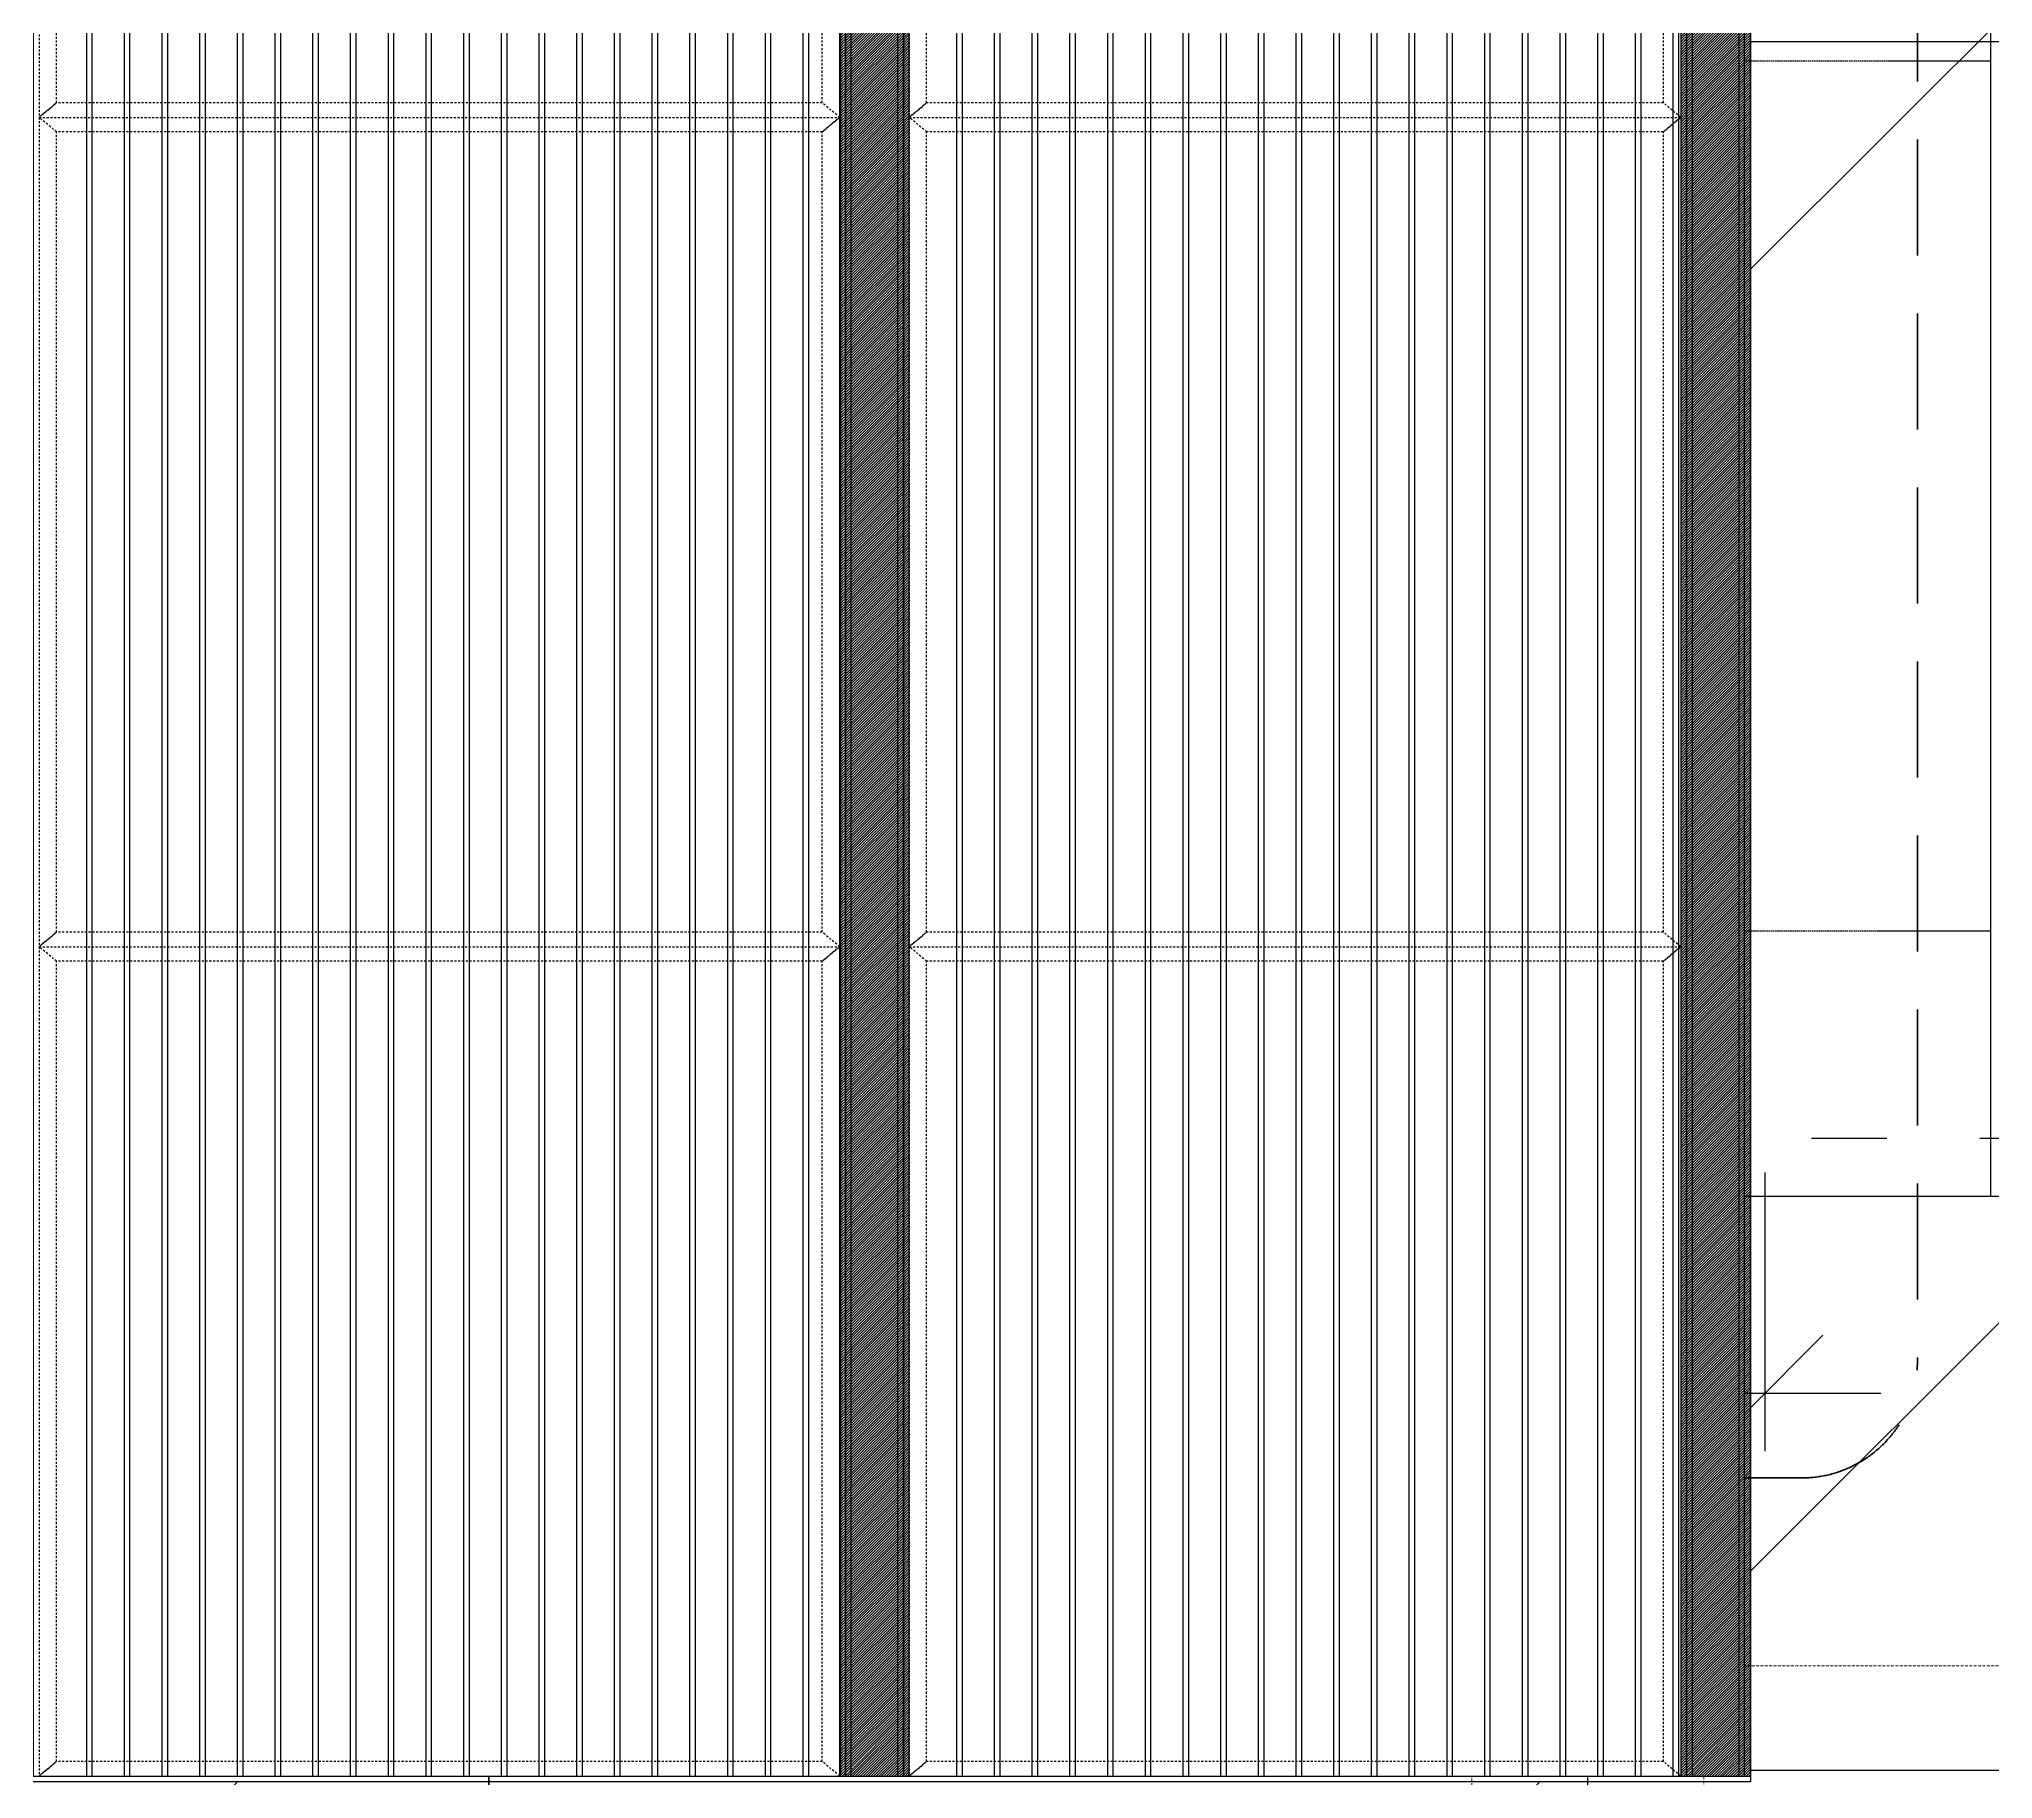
# Model space of a CAD drawing. Header units: millimetres. Extents: x 663313 to 1226001, y 1431724 to 1620898.
# Drawn here: x 960317 to 963686, y 1512950 to 1515950 of the extents above; entities that cross this region are included whole.
import ezdxf

# ---------------------------------------------------------------- set-up
doc = ezdxf.new("R2010")
doc.units = ezdxf.units.MM
doc.set_wipeout_variables(frame=1)
for name, pattern in [('CENTER', [50.8, 31.75, -6.35, 6.35, -6.35]), ('DPA_Grid _ Level 100', [1000, 550, -160, 130, -160]), ('DPA_Hidden 50', [300, 200, -100]), ('Grid Line', [22.225, 12.7, -3.175, 3.175, -3.175]), ('HIDDEN', [0.375, 0.25, -0.125]), ('TA_GL_000.70000', [1.925, 0.7, -0.175, 0.175, -0.175, 0.7]), ('TA_HL_001.00000', [6.5, 3.55, -2.95]), ('XKITLINE00', [0]), ('XKITLINE02', [4, 2, -2])]:
    doc.linetypes.add(name, pattern=pattern)
for name, color, linetype, plot in [('000 - 0_HIDE_OBJ_FRAMING_DEF_SUB', 7, 'Continuous', False), ('000_AREA_ASPG_AREA_HATCH_', 7, 'Continuous', False), ('000_AREA_ASPG_AREA_MAIN_COLOR_1', 7, 'Continuous', False)]:
    doc.layers.add(name, color=color, linetype=linetype, plot=plot)
for name, color, linetype in [('000 - 0_SYM_DWG_GRIDLINE_MAIN_COLOR_251', 7, 'Continuous'), ('000 - CONCRETE_COL_HATCH_', 7, 'Continuous'), ('000 - CONCRETE_PRECAST_MAIN_COLOR_1', 7, 'Continuous'), ('000 - CONCRETE_PRECAST_MAIN_COLOR_3', 7, 'Continuous'), ('000 - CONCRETE_PRECAST_WIPEOUT_', 7, 'Continuous'), ('000 - GRID', 7, 'CENTER'), ('010 - ASPG_EXTR_MAIN_COLOR_2', 7, 'Continuous'), ('010 - ASPG_EXTR_WIPEOUT_', 7, 'Continuous'), ('010 - ASPG_FRAMING_MAIN_COLOR_1', 7, 'Continuous'), ('010 - ASPG_FRAMING_SUB_COLOR_2', 7, 'Continuous')]:
    doc.layers.add(name, color=color, linetype=linetype)
for name, color, linetype, lineweight in [('A-FLOR-E', 7, 'Continuous', 9), ('Bolt', 7, 'Continuous', 0), ('Part', 7, 'Continuous', 0)]:
    doc.layers.add(name, color=color, linetype=linetype, lineweight=lineweight)
doc.styles.add('Arial', font='arial.ttf')
doc.styles.add('Arial_2', font='arial.ttf', dxfattribs={"height": 300})
doc.styles.add('TA', font='', dxfattribs={"height": 4.5})
doc.styles.get('TA').set_extended_font_data('Cordia New')
doc.dimstyles.new('Dim - 40 - End', dxfattribs={"dimscale": 0.04, "dimtxt": 3, "dimasz": 1, "dimexe": 0, "dimexo": 2.5, "dimgap": 1.5, "dimtad": 1, "dimdec": 0, "dimlfac": 1000, "dimzin": 1, "dimdsep": 46, "dimtxsty": 'Arial', "dimblk": 'END', "dimcen": 0.09, "dimclrd": 7, "dimclre": 7, "dimclrt": 7, "dimadec": 0, "dimazin": 0, "dimtfac": 1, "dimtdec": 0, "dimtix": 1, "dimtofl": 0, "dimtmove": 2, "dimatfit": 3, "dimfxl": 1, "dimtfill": 1, "dimtfillclr": 256, "dimtolj": 1, "dimtzin": 0, "dimarcsym": 0})
doc.dimstyles.new('DPA-DIM-3_0_T-T', dxfattribs={"dimscale": 304.8, "dimtxt": 1.004192, "dimasz": 0.656168, "dimexe": 0.328084, "dimexo": 0.0625, "dimgap": 0.164042, "dimtad": 1, "dimdec": 0, "dimlfac": 304.8, "dimzin": 0, "dimdsep": 46, "dimtxsty": 'Arial_2', "dimblk1": 'OBLIQUE', "dimblk2": 'OBLIQUE', "dimsah": 1, "dimcen": 0.09, "dimdle": 0.656168, "dimclrd": 7, "dimclre": 7, "dimclrt": 7, "dimadec": 8, "dimazin": 0, "dimtfac": 1, "dimtdec": 4, "dimtix": 1, "dimtmove": 0, "dimatfit": 3, "dimfxl": 0.004306, "dimfxlon": 1, "dimtvp": 1, "dimtolj": 1, "dimtzin": 0, "dimarcsym": 2})

# ---------------------------------------------------------------- blocks, each defined once
blk = doc.blocks.new('*U4825')
at = {"layer": '000 - 0_SYM_DWG_GRIDLINE_MAIN_COLOR_251', "color": 7, "linetype": 'ByBlock', "ltscale": 5}
blk.add_line((30, 0), (-326, 0), dxfattribs=at)
at = {"color": 7, "style": 'TA', "flags": 1}
blk.add_attdef('LOCATION', (6, -6), '', height=4.5, rotation=270, dxfattribs=at)
blk = doc.blocks.new('W-1-PP18-ST_ENT4_REV00_20260602-145720_ELEVATION_3_DIMS')
at = {"layer": '000 - GRID', "color": 7, "linetype": 'TA_GL_000.70000', "xscale": 50, "yscale": 50, "zscale": 50, "rotation": 180}
blk.add_blockref('*U4825', (-14800, 106350), dxfattribs=at)
blk = doc.blocks.new('DPA_AN_Callout - DPA_AN_Callout-24593721-ENT 4 ELE-3 sheet')
at = {"layer": '000 - 0_HIDE_OBJ_FRAMING_DEF_SUB', "color": 7, "linetype": 'DPA_Hidden 50', "lineweight": 50}
for p, q in [((-1801315.9, 115371.7), (-1801315.9, 106063.9)), ((-1801515.9, 105863.9), (-1810966.6, 105863.9))]:
    blk.add_line(p, q, dxfattribs=at)
at = {"layer": '000 - 0_HIDE_OBJ_FRAMING_DEF_SUB', "color": 7, "lineweight": 50}
blk.add_line((-1803778.5, 105863.9), (-1803778.5, 104770.3), dxfattribs=at)
at = {"layer": '000 - 0_HIDE_OBJ_FRAMING_DEF_SUB', "color": 7, "linetype": 'DPA_Hidden 50', "lineweight": 50}
blk.add_arc((-1801515.9, 106063.9), 200, 270, 0, dxfattribs=at)
blk = doc.blocks.new('_Oblique')
at = {"color": 7, "linetype": 'ByBlock', "lineweight": -2}
blk.add_line((-0.5, -0.5), (0.5, 0.5), dxfattribs=at)
blk = doc.blocks.new('*D4511')
at = {"layer": '000 - 0_HIDE_OBJ_FRAMING_DEF_SUB', "color": 7, "lineweight": -2, "transparency": 16777216}
for p, q in [((-13350.3, 106390.8), (-13350.3, 105909.9)), ((-4400, 106390.8), (-4400, 105909.9)), ((-13550.3, 106009.9), (-4200, 106009.9))]:
    blk.add_line(p, q, dxfattribs=at)
at = {"layer": 'Defpoints', "color": 7, "transparency": 16777216}
for p in [(-13350.3, 106409.9), (-4400, 106409.9), (-4400, 106009.9)]:
    blk.add_point(p, dxfattribs=at)
at = {"layer": '000 - 0_HIDE_OBJ_FRAMING_DEF_SUB', "color": 7, "lineweight": -2, "transparency": 16777216, "xscale": 200, "yscale": 200, "zscale": 200, "rotation": 180}
blk.add_blockref('_Oblique', (-13350.3, 106009.9), dxfattribs=at)
at = {"layer": '000 - 0_HIDE_OBJ_FRAMING_DEF_SUB', "color": 7, "lineweight": -2, "transparency": 16777216, "xscale": 200, "yscale": 200, "zscale": 200}
blk.add_blockref('_Oblique', (-4400, 106009.9), dxfattribs=at)
at = {"layer": '000 - 0_HIDE_OBJ_FRAMING_DEF_SUB', "color": 7, "transparency": 16777216, "insert": (-8875.2, 106213.2), "char_height": 300, "width": 1107.531, "attachment_point": 5, "style": 'Arial_2'}
blk.add_mtext('\\A1;2728043', dxfattribs=at)
blk = doc.blocks.new('GM_Louver Grill Vertical Z1 - Z Profile-23736417-ENT 4 ELE-3 sheet')
at = {"layer": '000 - 0_HIDE_OBJ_FRAMING_DEF_SUB', "color": 7}
blk.add_line((-1809423.6, 105340), (-1809423.6, 115350), dxfattribs=at)
blk = doc.blocks.new('8')
at = {"layer": '000 - 0_HIDE_OBJ_FRAMING_DEF_SUB', "color": 7}
for p, q in [((187024.8, 105340), (187024.8, 115350)), ((187124.8, 105340), (187124.8, 115350)), ((188524.8, 115350), (188524.8, 105340)), ((185624.8, 105390), (187024.8, 105390)), ((188524.8, 105390), (187124.8, 105390))]:
    blk.add_line(p, q, dxfattribs=at)
for points in [[(187074.8, 115350), (185574.8, 115350), (185574.8, 105340), (187074.8, 105340)], [(187074.8, 115350), (188574.8, 115350), (188574.8, 105340), (187074.8, 105340)]]:
    blk.add_lwpolyline(points, close=True, dxfattribs=at)
for p in [(1995098.5, 0), (1995173.5, 0), (1995248.5, 0), (1995323.5, 0), (1995398.5, 0), (1995473.5, 0), (1995548.5, 0), (1995623.5, 0), (1995698.5, 0), (1995773.5, 0), (1995848.5, 0), (1995923.5, 0), (1995998.5, 0), (1996073.5, 0), (1996148.5, 0), (1996223.5, 0), (1996298.5, 0), (1996373.5, 0), (1996598.5, 0), (1996673.5, 0), (1996748.5, 0), (1996823.5, 0), (1996898.5, 0), (1996973.5, 0), (1997048.5, 0), (1997123.5, 0), (1997198.5, 0), (1997273.5, 0), (1997348.5, 0), (1997423.5, 0), (1997498.5, 0), (1997573.5, 0), (1997648.5, 0), (1997723.5, 0), (1997798.5, 0), (1997873.5, 0)]:
    blk.add_blockref('GM_Louver Grill Vertical Z1 - Z Profile-23736417-ENT 4 ELE-3 sheet', p, dxfattribs=at)
blk = doc.blocks.new('*A3565474')
at = {"layer": 'Part', "color": 7, "linetype": 'XKITLINE00', "lineweight": 0}
for p, q in [((691.98721, 131.130227), (691.98721, 118.530227)), ((692.98721, 131.130227), (691.98721, 131.130227)), ((692.98721, 131.130227), (692.98721, 118.530227)), ((691.98721, 117.820227), (691.98721, 103.530227)), ((692.98721, 117.820227), (692.98721, 111.630227)), ((692.98721, 107.630227), (692.98721, 103.530227)), ((691.98721, 102.820227), (691.98721, 88.530227)), ((692.98721, 102.820227), (692.98721, 88.530227)), ((691.98721, 87.820227), (691.98721, 84.030227)), ((692.98721, 84.030227), (692.98721, 87.820227)), ((691.98721, 84.030227), (692.98721, 84.030227))]:
    blk.add_line(p, q, dxfattribs=at)
at = {"layer": 'Part', "color": 7, "linetype": 'XKITLINE02', "lineweight": 0}
for p, q in [((691.987211, 131.130227), (691.987211, 84.030227)), ((692.45721, 131.130227), (692.45721, 84.030227)), ((692.457211, 131.130227), (692.457211, 84.030227)), ((692.51721, 131.130227), (692.51721, 84.030227)), ((692.517211, 131.130227), (692.517211, 84.030227)), ((692.987211, 131.130227), (692.98721, 131.130227)), ((692.987211, 131.130227), (692.98721, 131.130227)), ((692.987211, 84.030227), (692.987211, 131.130227)), ((691.98721, 118.530227), (691.98721, 117.820227)), ((692.98721, 118.530227), (692.98721, 117.820227)), ((692.98721, 111.630227), (692.98721, 107.630227)), ((691.98721, 103.530227), (691.98721, 102.820227)), ((692.98721, 103.530227), (692.98721, 102.820227)), ((691.98721, 88.530227), (691.98721, 87.820227)), ((692.98721, 88.530227), (692.98721, 87.820227)), ((692.987211, 84.030227), (692.98721, 84.030227)), ((692.987211, 84.030227), (692.98721, 84.030227))]:
    blk.add_line(p, q, dxfattribs=at)
blk = doc.blocks.new('*A3616483')
at = {"layer": 'Part', "color": 7, "linetype": 'XKITLINE00', "lineweight": 0}
for p, q in [((691.387211, 83.930227), (691.38721, 83.930227)), ((691.38721, 83.930227), (693.58721, 83.930227)), ((691.38721, 83.930227), (691.38721, 83.830227)), ((693.58721, 83.930227), (693.587211, 83.930227)), ((693.58721, 83.930227), (693.58721, 83.830227)), ((691.38721, 83.830227), (691.387211, 83.830227)), ((693.58721, 83.830227), (691.38721, 83.830227)), ((693.587211, 83.830227), (693.58721, 83.830227))]:
    blk.add_line(p, q, dxfattribs=at)
at = {"layer": 'Part', "color": 7, "linetype": 'XKITLINE02', "lineweight": 0}
for p, q in [((691.387211, 83.830227), (691.387211, 83.930227)), ((693.587211, 83.930227), (693.58721, 83.930227)), ((693.587211, 83.930227), (693.587211, 83.830227)), ((693.587211, 83.830227), (693.58721, 83.830227))]:
    blk.add_line(p, q, dxfattribs=at)
blk = doc.blocks.new('*A3617484')
at = {"layer": 'Part', "color": 7, "linetype": 'XKITLINE02', "lineweight": 0}
for p, q in [((692.567211, 84.530227), (692.51721, 84.530227)), ((692.517211, 84.530227), (692.51721, 84.030227)), ((692.567211, 84.530227), (692.56721, 84.030227)), ((692.51721, 83.930227), (693.117211, 83.930227)), ((693.117211, 83.930227), (693.117211, 83.980227))]:
    blk.add_line(p, q, dxfattribs=at)
at = {"layer": 'Part', "color": 7, "linetype": 'XKITLINE00', "lineweight": 0}
for p, q in [((692.51721, 84.030227), (692.51721, 83.930227)), ((692.56721, 84.030227), (692.56721, 83.980227)), ((693.11721, 83.980227), (692.56721, 83.980227)), ((693.11721, 83.930227), (693.11721, 83.980227))]:
    blk.add_line(p, q, dxfattribs=at)
blk = doc.blocks.new('*A3618485')
at = {"layer": 'Part', "color": 7, "linetype": 'XKITLINE00', "lineweight": 0}
for p, q in [((691.187209, 83.630227), (691.38721, 83.830227)), ((691.387211, 83.830227), (691.38721, 83.830227)), ((691.38721, 83.830227), (693.617211, 83.830227)), ((693.787209, 83.630227), (693.61721, 83.830227))]:
    blk.add_line(p, q, dxfattribs=at)
at = {"layer": 'Part', "color": 7, "linetype": 'XKITLINE02', "lineweight": 0}
for p, q in [((693.787212, 83.630227), (691.187209, 83.630227)), ((691.187212, 83.630227), (691.387211, 83.830227)), ((693.61721, 83.830227), (693.617211, 83.830227)), ((693.617211, 83.830227), (693.787212, 83.630227))]:
    blk.add_line(p, q, dxfattribs=at)
blk = doc.blocks.new('*A3619486')
at = {"layer": 'Bolt', "color": 7, "linetype": 'XKITLINE02', "lineweight": 0}
for p, q in [((692.646411, 84.230227), (692.217211, 84.230227)), ((692.517211, 84.300227), (692.457211, 84.300227)), ((692.567211, 84.400227), (692.517211, 84.400227)), ((692.517211, 84.160227), (692.457211, 84.160227)), ((692.567211, 84.060227), (692.517211, 84.060227))]:
    blk.add_line(p, q, dxfattribs=at)
blk = doc.blocks.new('*A3620487')
at = {"layer": 'Bolt'}
for points in [[(691.657, 83.93), (691.657, 83.83), (691.517, 83.83), (691.517, 83.93)], [(693.457, 83.93), (693.457, 83.83), (693.317, 83.83), (693.317, 83.93)]]:
    blk.add_hatch(color=7, dxfattribs=at).paths.add_polyline_path(points, flags=17)
at = {"layer": 'Bolt', "color": 7, "linetype": 'XKITLINE00', "lineweight": 0}
for p, q in [((691.517, 83.93), (691.517, 83.83)), ((691.587, 83.93), (691.587, 83.83)), ((691.657, 83.93), (691.657, 83.83)), ((693.317, 83.93), (693.317, 83.83)), ((693.387, 83.93), (693.387, 83.83)), ((693.457, 83.93), (693.457, 83.83))]:
    blk.add_line(p, q, dxfattribs=at)
blk = doc.blocks.new('*A3621488')
at = {"layer": 'Part', "color": 7, "linetype": 'XKITLINE00', "lineweight": 0}
for p, q in [((692.517208, 87.820227), (692.457208, 87.820227)), ((692.457208, 87.520227), (692.457208, 87.820227)), ((692.51721, 87.820227), (692.517208, 87.820227)), ((692.517208, 87.820227), (692.517208, 87.520227)), ((692.517208, 87.520227), (692.457208, 87.520227)), ((692.45721, 86.820227), (692.457208, 87.520227)), ((692.517208, 87.520227), (692.51721, 86.820227)), ((692.51721, 86.820227), (692.45721, 86.820227))]:
    blk.add_line(p, q, dxfattribs=at)
at = {"layer": 'Part', "color": 7, "linetype": 'XKITLINE02', "lineweight": 0}
for p, q in [((692.45721, 86.820227), (692.45721, 87.820227)), ((692.51721, 87.820227), (692.517208, 87.820227)), ((692.51721, 86.820227), (692.51721, 87.820227))]:
    blk.add_line(p, q, dxfattribs=at)
blk = doc.blocks.new('*A3622489')
at = {"layer": 'Part', "color": 7, "linetype": 'XKITLINE00', "lineweight": 0}
for p, q in [((691.987208, 87.820227), (691.987208, 87.880227)), ((692.987208, 87.820227), (691.987208, 87.820227)), ((692.987208, 87.820227), (692.987208, 87.880227)), ((692.98721, 87.820227), (692.987208, 87.820227))]:
    blk.add_line(p, q, dxfattribs=at)
at = {"layer": 'Part', "color": 7, "linetype": 'XKITLINE02', "lineweight": 0}
for p, q in [((691.987208, 87.880227), (691.98721, 87.880227)), ((691.987208, 87.880227), (692.98721, 87.880227)), ((691.98721, 87.880227), (691.98721, 87.820227)), ((692.987208, 87.820227), (692.98721, 87.820227)), ((692.98721, 87.880227), (692.98721, 87.820227))]:
    blk.add_line(p, q, dxfattribs=at)
blk = doc.blocks.new('*A3623490')
at = {"layer": 'Bolt'}
for points in [[(692.257, 87.94), (692.257, 87.88), (692.117, 87.88), (692.117, 87.94)], [(692.857, 87.94), (692.857, 87.88), (692.717, 87.88), (692.717, 87.94)], [(692.257, 87.88), (692.257, 87.82), (692.117, 87.82), (692.117, 87.88)], [(692.857, 87.88), (692.857, 87.82), (692.717, 87.82), (692.717, 87.88)]]:
    blk.add_hatch(color=7, dxfattribs=at).paths.add_polyline_path(points, flags=17)
at = {"layer": 'Bolt', "color": 7, "linetype": 'XKITLINE00', "lineweight": 0}
for p, q in [((692.117, 87.88), (692.117, 87.94)), ((692.187, 87.741), (692.187, 88.17)), ((692.257, 87.88), (692.257, 87.94)), ((692.717, 87.88), (692.717, 87.94)), ((692.787, 87.741), (692.787, 88.17)), ((692.857, 87.88), (692.857, 87.94)), ((692.117, 87.82), (692.117, 87.88)), ((692.257, 87.82), (692.257, 87.88)), ((692.717, 87.82), (692.717, 87.88)), ((692.857, 87.82), (692.857, 87.88))]:
    blk.add_line(p, q, dxfattribs=at)
blk = doc.blocks.new('*A3652494')
at = {"layer": 'Part', "color": 7, "linetype": 'XKITLINE00', "lineweight": 0}
for p, q in [((692.517208, 102.820227), (692.457208, 102.820227)), ((692.457208, 102.520227), (692.457208, 102.820227)), ((692.51721, 102.820227), (692.517208, 102.820227)), ((692.517208, 102.820227), (692.517208, 102.520227)), ((692.517208, 102.520227), (692.457208, 102.520227)), ((692.45721, 101.820227), (692.457208, 102.520227)), ((692.517208, 102.520227), (692.51721, 101.820227)), ((692.51721, 101.820227), (692.45721, 101.820227))]:
    blk.add_line(p, q, dxfattribs=at)
at = {"layer": 'Part', "color": 7, "linetype": 'XKITLINE02', "lineweight": 0}
for p, q in [((692.45721, 101.820227), (692.45721, 102.820227)), ((692.51721, 102.820227), (692.517208, 102.820227)), ((692.51721, 101.820227), (692.51721, 102.820227))]:
    blk.add_line(p, q, dxfattribs=at)
blk = doc.blocks.new('*A3653495')
at = {"layer": 'Part', "color": 7, "linetype": 'XKITLINE00', "lineweight": 0}
for p, q in [((691.987208, 102.820227), (691.987208, 102.880227)), ((692.987208, 102.820227), (691.987208, 102.820227)), ((692.987208, 102.820227), (692.987208, 102.880227)), ((692.98721, 102.820227), (692.987208, 102.820227))]:
    blk.add_line(p, q, dxfattribs=at)
at = {"layer": 'Part', "color": 7, "linetype": 'XKITLINE02', "lineweight": 0}
for p, q in [((691.987208, 102.880227), (691.98721, 102.880227)), ((691.987208, 102.880227), (692.98721, 102.880227)), ((691.98721, 102.880227), (691.98721, 102.820227)), ((692.987208, 102.820227), (692.98721, 102.820227)), ((692.98721, 102.880227), (692.98721, 102.820227))]:
    blk.add_line(p, q, dxfattribs=at)
blk = doc.blocks.new('*A3654496')
at = {"layer": 'Bolt'}
for points in [[(692.257, 102.94), (692.257, 102.88), (692.117, 102.88), (692.117, 102.94)], [(692.257, 102.88), (692.257, 102.82), (692.117, 102.82), (692.117, 102.88)], [(692.857, 102.94), (692.857, 102.88), (692.717, 102.88), (692.717, 102.94)], [(692.857, 102.88), (692.857, 102.82), (692.717, 102.82), (692.717, 102.88)]]:
    blk.add_hatch(color=7, dxfattribs=at).paths.add_polyline_path(points, flags=17)
at = {"layer": 'Bolt', "color": 7, "linetype": 'XKITLINE00', "lineweight": 0}
for p, q in [((692.187, 102.741), (692.187, 103.17)), ((692.787, 102.741), (692.787, 103.17)), ((692.117, 102.88), (692.117, 102.94)), ((692.117, 102.82), (692.117, 102.88)), ((692.257, 102.88), (692.257, 102.94)), ((692.257, 102.82), (692.257, 102.88)), ((692.717, 102.88), (692.717, 102.94)), ((692.717, 102.82), (692.717, 102.88)), ((692.857, 102.88), (692.857, 102.94)), ((692.857, 102.82), (692.857, 102.88))]:
    blk.add_line(p, q, dxfattribs=at)
blk = doc.blocks.new('END')
at = {"color": 7}
for p, q in [((2, 0), (-2, 0)), ((-1, -1), (1, 1)), ((0, 2), (0, -2))]:
    blk.add_line(p, q, dxfattribs=at)
blk = doc.blocks.new('*D5014')
at = {"layer": '000 - 0_HIDE_OBJ_FRAMING_DEF_SUB', "color": 7, "lineweight": -2, "transparency": 16777216}
for p, q in [((-4206.6, 106807.5), (-4010.3, 106807.5)), ((-4010.3, 106350), (-4010.3, 106807.5)), ((-4725.8, 106350), (-4010.3, 106350))]:
    blk.add_line(p, q, dxfattribs=at)
at = {"layer": 'Defpoints', "color": 7, "transparency": 16777216}
for p in [(-4206.7, 106807.5), (-4010.3, 106807.5), (-4725.9, 106350)]:
    blk.add_point(p, dxfattribs=at)
at = {"layer": '000 - 0_HIDE_OBJ_FRAMING_DEF_SUB', "color": 7, "lineweight": -2, "transparency": 16777216, "xscale": 0.04, "yscale": 0.04, "zscale": 0.04}
for p, rotation in [((-4010.3, 106807.5), 90), ((-4010.3, 106350), 270)]:
    blk.add_blockref('END', p, dxfattribs=dict(at, rotation=rotation))
at = {"layer": '000 - 0_HIDE_OBJ_FRAMING_DEF_SUB', "color": 7, "transparency": 16777216, "insert": (-4010.4, 106578.7), "char_height": 0.12, "attachment_point": 5, "rotation": 90, "style": 'Arial', "bg_fill": 3, "box_fill_scale": 1.1, "bg_fill_color": 256, "bg_fill_true_color": 13158600, "bg_fill_transparency": 0}
blk.add_mtext('\\A1;457500', dxfattribs=at)
blk = doc.blocks.new('*D5015')
at = {"layer": '000 - 0_HIDE_OBJ_FRAMING_DEF_SUB', "color": 7, "lineweight": -2, "transparency": 16777216}
for p, q in [((-4186.6, 108307.5), (-4010.3, 108307.5)), ((-4010.3, 106807.5), (-4010.3, 108307.5)), ((-4206.6, 106807.5), (-4010.3, 106807.5))]:
    blk.add_line(p, q, dxfattribs=at)
at = {"layer": 'Defpoints', "color": 7, "transparency": 16777216}
for p in [(-4186.7, 108307.5), (-4010.3, 108307.5), (-4206.7, 106807.5)]:
    blk.add_point(p, dxfattribs=at)
at = {"layer": '000 - 0_HIDE_OBJ_FRAMING_DEF_SUB', "color": 7, "lineweight": -2, "transparency": 16777216, "xscale": 0.04, "yscale": 0.04, "zscale": 0.04}
for p, rotation in [((-4010.3, 108307.5), 90), ((-4010.3, 106807.5), 270)]:
    blk.add_blockref('END', p, dxfattribs=dict(at, rotation=rotation))
at = {"layer": '000 - 0_HIDE_OBJ_FRAMING_DEF_SUB', "color": 7, "transparency": 16777216, "insert": (-4010.4, 107557.5), "char_height": 0.12, "attachment_point": 5, "rotation": 90, "style": 'Arial', "bg_fill": 3, "box_fill_scale": 1.1, "bg_fill_color": 256, "bg_fill_true_color": 13158600, "bg_fill_transparency": 0}
blk.add_mtext('\\A1;1500000', dxfattribs=at)
blk = doc.blocks.new('*D5016')
at = {"layer": '000 - 0_HIDE_OBJ_FRAMING_DEF_SUB', "color": 7, "lineweight": -2, "transparency": 16777216}
for p, q in [((-4143.7, 109807.5), (-4010.3, 109807.5)), ((-4010.3, 108307.5), (-4010.3, 109807.5)), ((-4186.6, 108307.5), (-4010.3, 108307.5))]:
    blk.add_line(p, q, dxfattribs=at)
at = {"layer": 'Defpoints', "color": 7, "transparency": 16777216}
for p in [(-4143.8, 109807.5), (-4010.3, 109807.5), (-4186.7, 108307.5)]:
    blk.add_point(p, dxfattribs=at)
at = {"layer": '000 - 0_HIDE_OBJ_FRAMING_DEF_SUB', "color": 7, "lineweight": -2, "transparency": 16777216, "xscale": 0.04, "yscale": 0.04, "zscale": 0.04}
for p, rotation in [((-4010.3, 109807.5), 90), ((-4010.3, 108307.5), 270)]:
    blk.add_blockref('END', p, dxfattribs=dict(at, rotation=rotation))
at = {"layer": '000 - 0_HIDE_OBJ_FRAMING_DEF_SUB', "color": 7, "transparency": 16777216, "insert": (-4010.4, 109057.5), "char_height": 0.12, "attachment_point": 5, "rotation": 90, "style": 'Arial', "bg_fill": 3, "box_fill_scale": 1.1, "bg_fill_color": 256, "bg_fill_true_color": 13158600, "bg_fill_transparency": 0}
blk.add_mtext('\\A1;1500000', dxfattribs=at)
blk = doc.blocks.new('*D5043')
at = {"layer": '000 - 0_HIDE_OBJ_FRAMING_DEF_SUB', "color": 7, "lineweight": -2, "transparency": 16777216}
for p, q in [((-7550.5, 106369.9), (-7550.5, 105745.6)), ((-5205.5, 106369.9), (-5205.5, 105745.6)), ((-7550.5, 105745.6), (-5205.5, 105745.6))]:
    blk.add_line(p, q, dxfattribs=at)
at = {"layer": 'Defpoints', "color": 7, "transparency": 16777216}
for p in [(-7550.5, 106370), (-5205.5, 106370), (-5205.5, 105745.6)]:
    blk.add_point(p, dxfattribs=at)
at = {"layer": '000 - 0_HIDE_OBJ_FRAMING_DEF_SUB', "color": 7, "lineweight": -2, "transparency": 16777216, "xscale": 0.04, "yscale": 0.04, "zscale": 0.04, "rotation": 180}
blk.add_blockref('END', (-7550.5, 105745.6), dxfattribs=at)
at = {"layer": '000 - 0_HIDE_OBJ_FRAMING_DEF_SUB', "color": 7, "lineweight": -2, "transparency": 16777216, "xscale": 0.04, "yscale": 0.04, "zscale": 0.04}
blk.add_blockref('END', (-5205.5, 105745.6), dxfattribs=at)
at = {"layer": '000 - 0_HIDE_OBJ_FRAMING_DEF_SUB', "color": 7, "transparency": 16777216, "insert": (-6378, 105745.7), "char_height": 0.12, "attachment_point": 5, "style": 'Arial', "bg_fill": 3, "box_fill_scale": 1.1, "bg_fill_color": 256, "bg_fill_true_color": 13158600, "bg_fill_transparency": 0}
blk.add_mtext('\\A1;2344997', dxfattribs=at)
blk = doc.blocks.new('*D5044')
at = {"layer": '000 - 0_HIDE_OBJ_FRAMING_DEF_SUB', "color": 7, "lineweight": -2, "transparency": 16777216}
for p, q in [((-5205.5, 106369.9), (-5205.5, 105745.6)), ((-4905, 105920.8), (-4905, 105745.6)), ((-5205.5, 105745.6), (-4905, 105745.6))]:
    blk.add_line(p, q, dxfattribs=at)
at = {"layer": 'Defpoints', "color": 7, "transparency": 16777216}
for p in [(-5205.5, 106370), (-4905, 105920.9), (-4905, 105745.6)]:
    blk.add_point(p, dxfattribs=at)
at = {"layer": '000 - 0_HIDE_OBJ_FRAMING_DEF_SUB', "color": 7, "lineweight": -2, "transparency": 16777216, "xscale": 0.04, "yscale": 0.04, "zscale": 0.04, "rotation": 180}
blk.add_blockref('END', (-5205.5, 105745.6), dxfattribs=at)
at = {"layer": '000 - 0_HIDE_OBJ_FRAMING_DEF_SUB', "color": 7, "lineweight": -2, "transparency": 16777216, "xscale": 0.04, "yscale": 0.04, "zscale": 0.04}
blk.add_blockref('END', (-4905, 105745.6), dxfattribs=at)
at = {"layer": '000 - 0_HIDE_OBJ_FRAMING_DEF_SUB', "color": 7, "transparency": 16777216, "insert": (-5055.2, 105745.7), "char_height": 0.12, "attachment_point": 5, "style": 'Arial', "bg_fill": 3, "box_fill_scale": 1.1, "bg_fill_color": 256, "bg_fill_true_color": 13158600, "bg_fill_transparency": 0}
blk.add_mtext('\\A1;300497', dxfattribs=at)
blk = doc.blocks.new('W-1-PP18-ST_ENT4_REV00_20260602-155515_ELEVATION_3_PRECAST')
at = {"color": 7}
blk.add_wipeout([(-4425, 105360), (-1445, 105360), (-1445, 115360), (-4425, 115360)], dxfattribs=at).dxf.layer = '000 - CONCRETE_PRECAST_WIPEOUT_'
at = {"layer": '000 - CONCRETE_COL_HATCH_'}
h = blk.add_hatch(dxfattribs=at)
h.set_pattern_fill('ANSI31')
h.set_pattern_definition([(45, (0, 0), (-1122.532, 1122.532), [])])
edge = h.paths.add_edge_path()
edge.add_line((-1445, 105360), (-1445, 115360))
edge.add_line((-1445, 115360), (-4425, 115360))
edge.add_line((-4425, 115360), (-4425, 105340))
edge.add_line((-4425, 105340), (-13505, 105340))
edge.add_line((-13505, 105340), (-13505, 102340))
edge.add_line((-13505, 102340), (-1445, 102340))
edge.add_line((-1445, 102340), (-1445, 105340))
h = blk.add_hatch(dxfattribs=at)
h.set_pattern_fill('AR-CONC', scale=0.05)
h.set_pattern_definition([(50, (0, 0), (4554.62, -398.48), [476.25, -5238.75]), (355, (0, 0), (-881.09, 4776.42), [381, -4191.01]), (100.4514, (379.6, -33), (3673.53, 4377.94), [404.75, -4452.26]), (46.184, (5e-14, 1270), (6776.98, -1051.06), [714.38, -7858.13]), (96.6356, (565, 1182.4), (5935.1, 6185.65), [607.13, -6678.4]), (351.184, (5e-14, 1270), (5935.1, 6185.65), [571.5, -6286.5]), (21, (635, 952.5), (3790.36, -2556.63), [476.25, -5238.75]), (326, (635, 952.5), (1545.05, 4604.7), [381, -4191]), (71.4514, (951, 739.4), (5335.41, 2048.07), [404.75, -4452.25]), (37.5, (0, 0), (77.215, 2113.876), [0, -4140.2, 0, -4254.5, 0, -4206.875]), (7.5, (0, 0), (1670.49, 2504.514), [0, -2425.7, 0, -4044.95, 0, -1603.375]), (327.5, (-1416, 5e-14), (3389.765, -143.219), [0, -1587.5, 0, -4953, 0, -6572.25]), (317.5, (-2051, 8e-14), (3703.23, 635.66), [0, -2063.75, 0, -3289.3, 0, -4667.25])])
edge = h.paths.add_edge_path()
edge.add_line((-1445, 105360), (-1445, 115360))
edge.add_line((-1445, 115360), (-4425, 115360))
edge.add_line((-4425, 115360), (-4425, 105340))
edge.add_line((-4425, 105340), (-13505, 105340))
edge.add_line((-13505, 105340), (-13505, 102340))
edge.add_line((-13505, 102340), (-1445, 102340))
edge.add_line((-1445, 102340), (-1445, 105340))
at = {"layer": '000 - CONCRETE_PRECAST_MAIN_COLOR_1', "color": 7}
blk.add_lwpolyline([(-4425, 108340), (-4425, 105360), (-2945, 105360), (-2945, 108340)], close=True, dxfattribs=at)
at = {"layer": '000 - CONCRETE_PRECAST_MAIN_COLOR_3', "color": 7}
blk.add_lwpolyline([(-1445, 105360), (-1445, 115360), (-4425, 115360), (-4425, 105340), (-13505, 105340), (-13505, 102340), (-1445, 102340), (-1445, 105340)], dxfattribs=at)
blk = doc.blocks.new('*U4743')
at = {"color": 7}
blk.add_wipeout([(50, 0), (1450, 0), (1450, 10010), (50, 10010)], dxfattribs=at).dxf.layer = '010 - ASPG_EXTR_WIPEOUT_'
at = {"layer": '010 - ASPG_EXTR_MAIN_COLOR_2', "color": 7}
for points in [[(141.5, 0), (151.7, 0), (151.7, 10010), (141.5, 10010)], [(206.5, 0), (216.7, 0), (216.7, 10010), (206.5, 10010)], [(271.5, 0), (281.7, 0), (281.7, 10010), (271.5, 10010)], [(336.5, 0), (346.7, 0), (346.7, 10010), (336.5, 10010)], [(401.5, 0), (411.7, 0), (411.7, 10010), (401.5, 10010)], [(466.5, 0), (476.7, 0), (476.7, 10010), (466.5, 10010)], [(531.5, 0), (541.7, 0), (541.7, 10010), (531.5, 10010)], [(596.5, 0), (606.7, 0), (606.7, 10010), (596.5, 10010)], [(661.5, 0), (671.7, 0), (671.7, 10010), (661.5, 10010)], [(726.5, 0), (736.7, 0), (736.7, 10010), (726.5, 10010)], [(791.5, 0), (801.7, 0), (801.7, 10010), (791.5, 10010)], [(856.5, 0), (866.7, 0), (866.7, 10010), (856.5, 10010)], [(921.5, 0), (931.7, 0), (931.7, 10010), (921.5, 10010)], [(986.5, 0), (996.7, 0), (996.7, 10010), (986.5, 10010)], [(1051.5, 0), (1061.7, 0), (1061.7, 10010), (1051.5, 10010)], [(1116.5, 0), (1126.7, 0), (1126.7, 10010), (1116.5, 10010)], [(1181.5, 0), (1191.7, 0), (1191.7, 10010), (1181.5, 10010)], [(1246.5, 0), (1256.7, 0), (1256.7, 10010), (1246.5, 10010)], [(1311.5, 0), (1321.7, 0), (1321.7, 10010), (1311.5, 10010)], [(1376.5, 0), (1386.7, 0), (1386.7, 10010), (1376.5, 10010)]]:
    blk.add_lwpolyline(points, close=True, dxfattribs=at)
at = {"layer": '010 - ASPG_FRAMING_SUB_COLOR_2', "color": 7}
blk.add_lwpolyline([(50, 0), (1450, 0), (1450, 10010), (50, 10010)], close=True, dxfattribs=at)
at = {"color": 7}
blk.add_wipeout([(1450, 0), (1550, 0), (1550, 10010), (1450, 10010)], dxfattribs=at).dxf.layer = '010 - ASPG_EXTR_WIPEOUT_'
at = {"layer": '010 - ASPG_EXTR_MAIN_COLOR_2', "color": 7}
blk.add_lwpolyline([(1441.5, 0), (1451.7, 0), (1451.7, 10010), (1441.5, 10010)], close=True, dxfattribs=at)
at = {"layer": '010 - ASPG_FRAMING_MAIN_COLOR_1', "color": 7}
for points in [[(1450, 0), (1460, 0), (1460, 10010), (1450, 10010)], [(1540, 0), (1550, 0), (1550, 10010), (1540, 10010)]]:
    blk.add_lwpolyline(points, close=True, dxfattribs=at)
at = {"layer": '010 - ASPG_FRAMING_SUB_COLOR_2', "color": 7}
blk.add_lwpolyline([(1450, 0), (1550, 0), (1550, 10010), (1450, 10010)], close=True, dxfattribs=at)
blk = doc.blocks.new('*U4740')
at = {"color": 7}
blk.add_wipeout([(50, 0), (1400, 0), (1400, 10010), (50, 10010)], dxfattribs=at).dxf.layer = '010 - ASPG_EXTR_WIPEOUT_'
at = {"layer": '010 - ASPG_EXTR_MAIN_COLOR_2', "color": 7}
for points in [[(141.5, 0), (151.7, 0), (151.7, 10010), (141.5, 10010)], [(206.5, 0), (216.7, 0), (216.7, 10010), (206.5, 10010)], [(271.5, 0), (281.7, 0), (281.7, 10010), (271.5, 10010)], [(336.5, 0), (346.7, 0), (346.7, 10010), (336.5, 10010)], [(401.5, 0), (411.7, 0), (411.7, 10010), (401.5, 10010)], [(466.5, 0), (476.7, 0), (476.7, 10010), (466.5, 10010)], [(531.5, 0), (541.7, 0), (541.7, 10010), (531.5, 10010)], [(596.5, 0), (606.7, 0), (606.7, 10010), (596.5, 10010)], [(661.5, 0), (671.7, 0), (671.7, 10010), (661.5, 10010)], [(726.5, 0), (736.7, 0), (736.7, 10010), (726.5, 10010)], [(791.5, 0), (801.7, 0), (801.7, 10010), (791.5, 10010)], [(856.5, 0), (866.7, 0), (866.7, 10010), (856.5, 10010)], [(921.5, 0), (931.7, 0), (931.7, 10010), (921.5, 10010)], [(986.5, 0), (996.7, 0), (996.7, 10010), (986.5, 10010)], [(1051.5, 0), (1061.7, 0), (1061.7, 10010), (1051.5, 10010)], [(1116.5, 0), (1126.7, 0), (1126.7, 10010), (1116.5, 10010)], [(1181.5, 0), (1191.7, 0), (1191.7, 10010), (1181.5, 10010)], [(1246.5, 0), (1256.7, 0), (1256.7, 10010), (1246.5, 10010)], [(1311.5, 0), (1321.7, 0), (1321.7, 10010), (1311.5, 10010)]]:
    blk.add_lwpolyline(points, close=True, dxfattribs=at)
at = {"layer": '010 - ASPG_FRAMING_SUB_COLOR_2', "color": 7}
blk.add_lwpolyline([(50, 0), (1400, 0), (1400, 10010), (50, 10010)], close=True, dxfattribs=at)
at = {"color": 7}
for points in [[(-50, 0), (50, 0), (50, 10010), (-50, 10010)], [(1400, 0), (1500, 0), (1500, 10010), (1400, 10010)]]:
    blk.add_wipeout(points, dxfattribs=at).dxf.layer = '010 - ASPG_EXTR_WIPEOUT_'
at = {"layer": '010 - ASPG_EXTR_MAIN_COLOR_2', "color": 7}
blk.add_lwpolyline([(1376.5, 0), (1386.7, 0), (1386.7, 10010), (1376.5, 10010)], close=True, dxfattribs=at)
at = {"layer": '010 - ASPG_FRAMING_MAIN_COLOR_1', "color": 7}
for points in [[(-50, 0), (-40, 0), (-40, 10010), (-50, 10010)], [(40, 0), (50, 0), (50, 10010), (40, 10010)], [(1400, 0), (1410, 0), (1410, 10010), (1400, 10010)], [(1490, 0), (1500, 0), (1500, 10010), (1490, 10010)]]:
    blk.add_lwpolyline(points, close=True, dxfattribs=at)
at = {"layer": '010 - ASPG_FRAMING_SUB_COLOR_2', "color": 7}
for points in [[(-50, 0), (50, 0), (50, 10010), (-50, 10010)], [(1400, 0), (1500, 0), (1500, 10010), (1400, 10010)]]:
    blk.add_lwpolyline(points, close=True, dxfattribs=at)
blk = doc.blocks.new('*U4802')
at = {"layer": '010 - ASPG_FRAMING_MAIN_COLOR_1', "color": 7, "linetype": 'ByBlock'}
for points in [[(0, 0), (0, 1380), (25, 1350), (25, 30), (0, 0)], [(1430, 1380), (0, 1380), (25, 1350), (1405, 1350)], [(1430, 0), (1430, 1380), (1405, 1350), (1405, 30), (1430, 0)], [(25, 30), (1405, 30), (1430, 0), (0, 0), (25, 30)]]:
    blk.add_lwpolyline(points, close=True, dxfattribs=at)
blk = doc.blocks.new('*U4803')
at = {"layer": '010 - ASPG_FRAMING_MAIN_COLOR_1', "color": 7, "linetype": 'ByBlock'}
for points in [[(0, 0), (0, 1330), (25, 1300), (25, 30), (0, 0)], [(1430, 1330), (0, 1330), (25, 1300), (1405, 1300)], [(1430, 0), (1430, 1330), (1405, 1300), (1405, 30), (1430, 0)], [(25, 30), (1405, 30), (1430, 0), (0, 0), (25, 30)]]:
    blk.add_lwpolyline(points, close=True, dxfattribs=at)
blk = doc.blocks.new('*U5420')
at = {"layer": '000_AREA_ASPG_AREA_HATCH_', "transparency": 33554539}
h = blk.add_hatch(dxfattribs=at)
h.set_pattern_fill('ANSI31')
h.set_pattern_definition([(45, (-24.4354, 9984.1105), (-2.245064, 2.245064), [])])
h.paths.add_polyline_path([(-60, 0), (60, 0), (60, 10010), (-60, 10010)])
at = {"layer": '000_AREA_ASPG_AREA_MAIN_COLOR_1', "color": 7}
blk.add_lwpolyline([(-60, 0), (60, 0), (60, 10010), (-60, 10010)], close=True, dxfattribs=at)
blk = doc.blocks.new('W-1-PP18-ST_ENT4_REV00_20260602-153342_ELEVATION_3_EX')
at = {"layer": '000 - 0_HIDE_OBJ_FRAMING_DEF_SUB', "color": 7, "linetype": 'DPA_Grid _ Level 100'}
blk.add_line((-21029.5361, 106450), (7102.1056, 106450), dxfattribs=at)
at = {"layer": '000 - 0_HIDE_OBJ_FRAMING_DEF_SUB', "color": 7}
blk.add_blockref('DPA_AN_Callout - DPA_AN_Callout-24593721-ENT 4 ELE-3 sheet', (1797178.8102, 0), dxfattribs=at)
dim = blk.add_linear_dim(base=(-4400.0367, 106009.8851), p1=(-13350.3104, 106409.8851), p2=(-4400.0367, 106409.8851), dimstyle='DPA-DIM-3_0_T-T', override={"dimpost": '<>', "dimclrd": 7, "dimclre": 7, "dimclrt": 7, "dimfxl": 8950.273781}, dxfattribs=at)
dim.commit()
dim.dimension.update_dxf_attribs({"geometry": '*D4511', "text_midpoint": (-8875.1735, 106213.1593)})
blk = doc.blocks.new('W-1-PP18-ST_ENT4_REV00_20260602-153434_ELEVATION_3_ST')
at = {"layer": '000 - 0_HIDE_OBJ_FRAMING_DEF_SUB', "color": 7, "linetype": 'Grid Line'}
blk.add_line((-4705, 104112.3283), (-4705, 116083.3784), dxfattribs=at)
at = {"layer": '000 - 0_HIDE_OBJ_FRAMING_DEF_SUB', "color": 7, "linetype": 'HIDDEN', "ltscale": 10}
for p, q in [((-4930, 108307.5), (-4184.6953, 108307.5)), ((-7824.9973, 108281), (-4930, 108281)), ((-4930, 106807.5), (-4184.6953, 106807.5)), ((-7824.9973, 106781), (-4930, 106781))]:
    blk.add_line(p, q, dxfattribs=at)
at = {"layer": '000 - 0_HIDE_OBJ_FRAMING_DEF_SUB', "color": 7, "linetype": 'Grid Line', "ltscale": 0.6}
blk.add_line((-4905, 105540), (-17111.0505, 105540), dxfattribs=at)
at = {"layer": 'A-FLOR-E', "color": 7, "linetype": 'HIDDEN', "ltscale": 20}
blk.add_line((-4505, 105540), (-1700, 105540), dxfattribs=at)
blk.add_lwpolyline([(-4905, 102340), (-4905, 114650), (-4505, 114650), (-4505, 102340)], dxfattribs=at)
at = {"layer": 'Part', "color": 7, "linetype": 'XKITLINE00', "lineweight": 0}
blk.add_line((-7849.9974, 106350), (-4905.9971, 106350), dxfattribs=at)
for points in [[(-7824.9973, 108340), (-4930, 108340), (-4930, 108275), (-7824.9973, 108275)], [(-7824.9973, 106840), (-4930, 106840), (-4930, 106775), (-7824.9973, 106775)]]:
    blk.add_lwpolyline(points, close=True, dxfattribs=at)
at = {"color": 7}
blk.add_blockref('8', (-193019.8217, 10), dxfattribs=at)
at = {"color": 7, "lineweight": 0, "xscale": 100, "yscale": 100, "zscale": 100}
for name in ['*A3565474', '*A3654496', '*A3653495', '*A3652494', '*A3623490', '*A3622489', '*A3621488', '*A3617484', '*A3619486', '*A3618485', '*A3616483', '*A3620487']:
    blk.add_blockref(name, (-74454.7184, 97986.9773), dxfattribs=at)
at = {"layer": '000 - 0_HIDE_OBJ_FRAMING_DEF_SUB', "color": 7}
dim = blk.add_linear_dim(base=(-4010.3068, 106807.5), p1=(-4725.8841, 106350), p2=(-4206.7097, 106807.5), angle=90, dimstyle='Dim - 40 - End', override={"dimclrd": 7, "dimclre": 7, "dimclrt": 7}, dxfattribs=at)
dim.commit()
dim.dimension.update_dxf_attribs({"geometry": '*D5014', "text_midpoint": (-4010.4281, 106578.75)})
dim = blk.add_linear_dim(base=(-5205.4974, 105745.6186), p1=(-7550.4948, 106370), p2=(-5205.4974, 106370), dimstyle='Dim - 40 - End', override={"dimclrd": 7, "dimclre": 7, "dimclrt": 7}, dxfattribs=at)
dim.commit()
dim.dimension.update_dxf_attribs({"geometry": '*D5043', "text_midpoint": (-6377.9961, 105745.7399)})
dim = blk.add_linear_dim(base=(-4010.3068, 108307.5), p1=(-4206.7097, 106807.5), p2=(-4186.6552, 108307.5), angle=90, dimstyle='Dim - 40 - End', override={"dimclrd": 7, "dimclre": 7, "dimclrt": 7}, dxfattribs=at)
dim.commit()
dim.dimension.update_dxf_attribs({"geometry": '*D5015', "text_midpoint": (-4010.4281, 107557.5)})
dim = blk.add_linear_dim(base=(-4905, 105745.6186), p1=(-5205.4974, 106370), p2=(-4905, 105920.9266), dimstyle='Dim - 40 - End', override={"dimclrd": 7, "dimclre": 7, "dimclrt": 7}, dxfattribs=at)
dim.commit()
dim.dimension.update_dxf_attribs({"geometry": '*D5044', "text_midpoint": (-5055.2487, 105745.7399)})
dim = blk.add_linear_dim(base=(-4010.3068, 109807.5), p1=(-4186.6552, 108307.5), p2=(-4143.8099, 109807.5), angle=90, dimstyle='Dim - 40 - End', override={"dimclrd": 7, "dimclre": 7, "dimclrt": 7}, dxfattribs=at)
dim.commit()
dim.dimension.update_dxf_attribs({"geometry": '*D5016', "text_midpoint": (-4010.4281, 109057.5)})
at = {"layer": 'Part', "color": 7, "linetype": 'XKITLINE00', "lineweight": 0}
blk.add_lwpolyline([(-4425.0028, 108340), (-4425.0028, 105360), (-2945.0028, 105360), (-2945.0028, 108340)], close=True, dxfattribs=at)

msp = doc.modelspace()

# ---------------------------------------------------------------- block references
at = {"color": 7}
msp.add_blockref('W-1-PP18-ST_ENT4_REV00_20260602-155515_ELEVATION_3_PRECAST', (967692.4165, 1407605.0011), dxfattribs=at)

# ---------------------------------------------------------------- next in the draw order: block references
msp.add_blockref('W-1-PP18-ST_ENT4_REV00_20260602-153434_ELEVATION_3_ST', (967692.4165, 1407605.0011), dxfattribs=at)

# ---------------------------------------------------------------- next in the draw order: block references
msp.add_blockref('W-1-PP18-ST_ENT4_REV00_20260602-145720_ELEVATION_3_DIMS', (967692.4165, 1407605.0011), dxfattribs=at)

# ---------------------------------------------------------------- next in the draw order: block references
msp.add_blockref('W-1-PP18-ST_ENT4_REV00_20260602-153342_ELEVATION_3_EX', (967692.4165, 1407605.0011), dxfattribs=at)

# ---------------------------------------------------------------- next in the draw order: block references
msp.add_blockref('*U4743', (960257.4138, 1512955.0011), dxfattribs=at)

# ---------------------------------------------------------------- next in the draw order: block references
msp.add_blockref('*U4740', (961757.4138, 1512955.0011), dxfattribs=at)

# ---------------------------------------------------------------- next in the draw order: block references
for p in [(961757.4138, 1512955.0011), (963207.4138, 1512955.0011)]:
    msp.add_blockref('*U5420', p, dxfattribs=at)
at = {"color": 7, "linetype": 'TA_HL_001.00000', "yscale": -1, "rotation": 90}
for name, p in [('*U4802', (960317.4138, 1515815.0011)), ('*U4803', (961817.4138, 1515815.0011)), ('*U4802', (960317.4138, 1514385.0011)), ('*U4803', (961817.4138, 1514385.0011)), ('*U4802', (960317.4138, 1512955.0011)), ('*U4803', (961817.4138, 1512955.0011))]:
    msp.add_blockref(name, p, dxfattribs=at)

doc.saveas('drawing.dxf')
